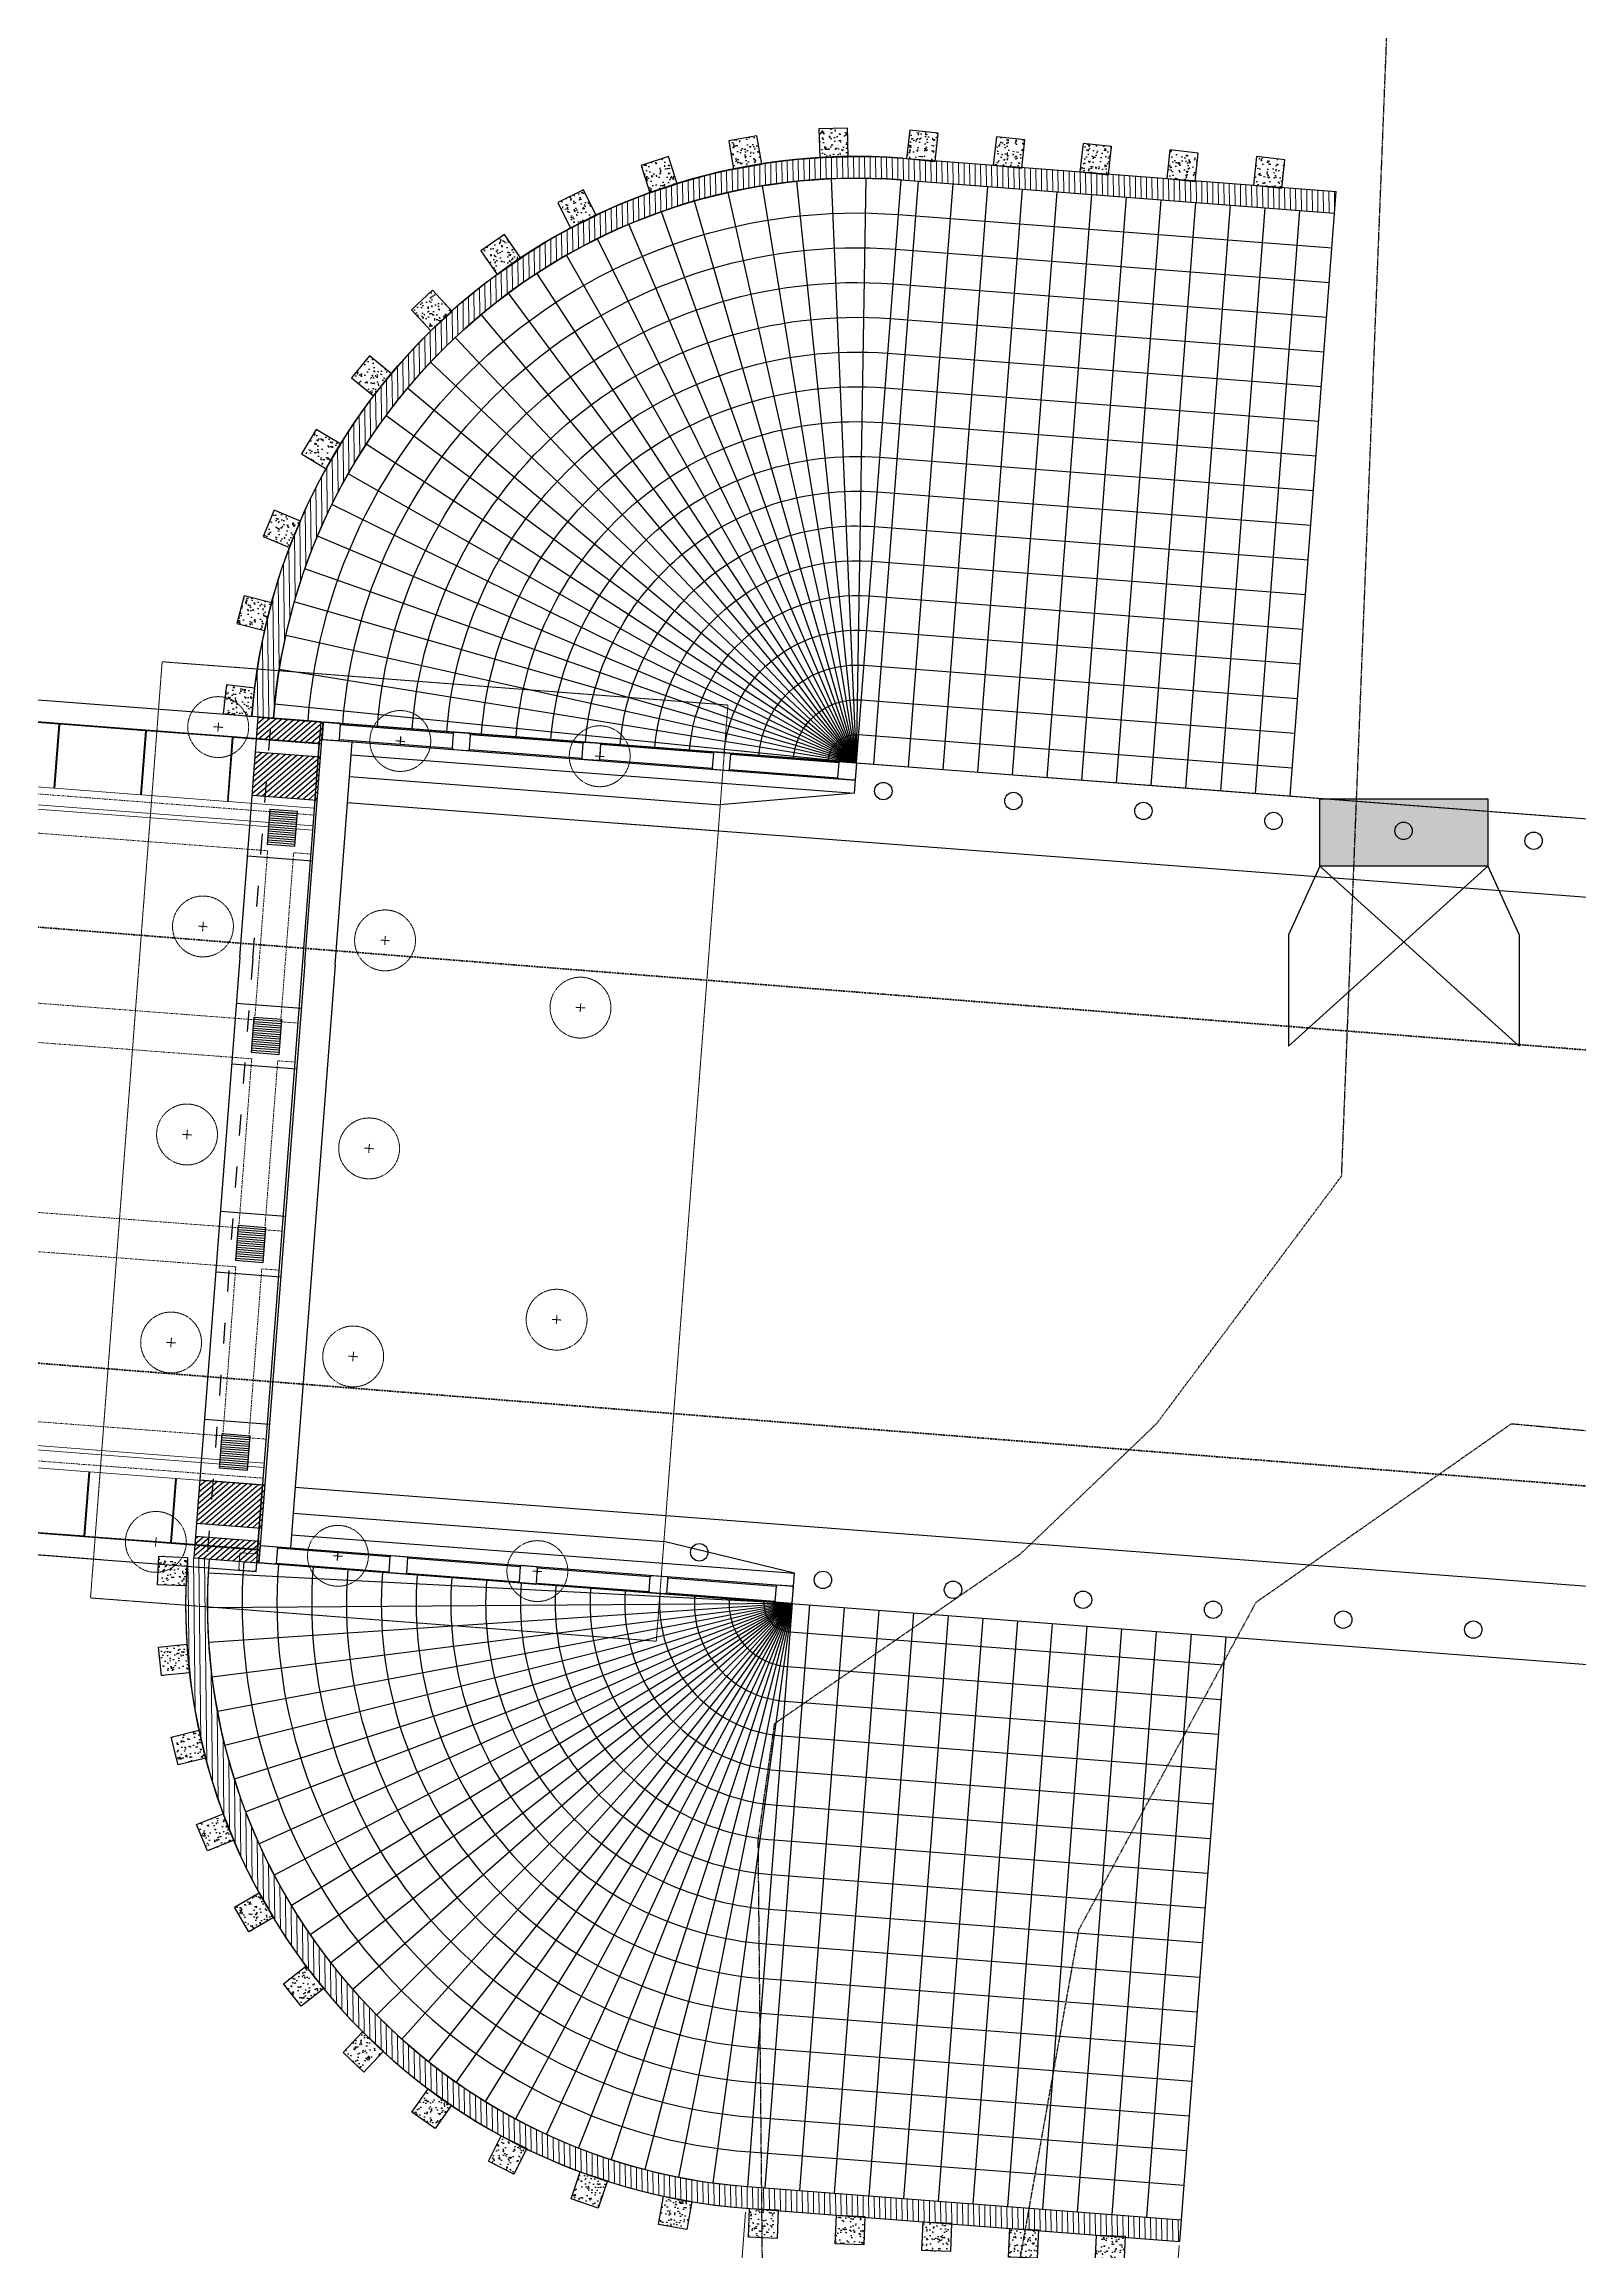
# Model space of a CAD drawing. Header units: inches. Extents: x 215676 to 3518780154, y 2761699 to 325936546.
# Drawn here: x 113034314 to 113051973, y 9455796 to 9481191 of the extents above; entities that cross this region are included whole.
import ezdxf

# ---------------------------------------------------------------- set-up
doc = ezdxf.new("R2010")
doc.units = ezdxf.units.IN
doc.header["$LTSCALE"] = 20
doc.header["$MEASUREMENT"] = 0
for name, pattern in [('ACAD_ISO03W100', [30, 12, -18]), ('DASHED', [0.75, 0.5, -0.25]), ('DASHED2', [0.375, 0.25, -0.125]), ('HIDDEN', [9.524999999999999, 6.35, -3.175])]:
    doc.linetypes.add(name, pattern=pattern)
for name, color, linetype in [('Abutment W Line', 11, 'Continuous'), ('Bearing  peat', 11, 'Continuous'), ('Deck Slab', 11, 'Continuous'), ('ELECTRIC POLE', 1, 'Continuous'), ('Extra Line', 134, 'Continuous'), ('Hatching', 65, 'Continuous'), ('proposed', 1, 'Continuous'), ('Ralling', 6, 'Continuous'), ('RL', 1, 'Continuous'), ('Text', 7, 'Continuous')]:
    doc.layers.add(name, color=color, linetype=linetype)
for name, color, linetype, lineweight in [('Box', 30, 'Continuous', 13), ('Girder Line', 7, 'Continuous', 18), ('KATCHA ROAD', 7, 'Continuous', 20), ('Railing', 6, 'Continuous', 15), ('Road', 7, 'Continuous', 30)]:
    doc.layers.add(name, color=color, linetype=linetype, lineweight=lineweight)
doc.styles.get("Standard").update_dxf_attribs({"font": 'times.ttf', "height": 1})
doc.dimstyles.new('ISO-25', dxfattribs={"dimtxt": 75, "dimasz": 35, "dimexe": 75, "dimexo": 45.625, "dimgap": 20, "dimtad": 1, "dimtoh": 1, "dimdec": 0, "dimtxsty": 'Standard', "dimblk": 'DOT', "dimcen": 300, "dimclrd": 256, "dimclre": 256, "dimclrt": 256, "dimadec": 0, "dimazin": 0, "dimtfac": 1, "dimtdec": 0, "dimtix": 1, "dimtmove": 0, "dimatfit": 3, "dimldrblk": 'DOT', "dimfxl": 1, "dimlwd": -1, "dimarcsym": 0})
pattern_1 = [(45, (113368225.4387956, 9459709.098030254), (-33.67596045400933, 33.67596045400933), [])]
pattern_2 = [(45, (113368225.4387956, 9457309.098030254), (-33.67596045400933, 33.67596045400933), [])]
pattern_3 = [(0, (113368375.4387956, 9457309.098030254), (0, 25.4), [])]

# ---------------------------------------------------------------- blocks, each defined once
blk = doc.blocks.new('eeee')
at = {"layer": 'ELECTRIC POLE'}
for p, q in [((353314.0216475676, 2673551.64898157), (353315.7394676891, 2673551.64898157)), ((353314.0216475676, 2673550.959405303), (353314.0216475676, 2673551.64898157)), ((353315.7394676891, 2673551.64898157), (353315.7394676891, 2673550.959405303)), ((353314.0216475676, 2673550.959405303), (353313.699718081, 2673550.258974852)), ((353313.699718081, 2673549.118617038), (353315.7394676891, 2673550.959405303)), ((353315.7394676891, 2673550.959405303), (353314.0216475676, 2673550.959405303)), ((353316.0613971761, 2673549.118617038), (353314.0216475676, 2673550.959405303)), ((353315.7394676891, 2673550.959405303), (353316.0613971761, 2673550.258974852)), ((353313.699718081, 2673550.258974852), (353313.699718081, 2673549.118617038)), ((353316.0613971761, 2673550.258974852), (353316.0613971761, 2673549.118617038))]:
    blk.add_line(p, q, dxfattribs=at)
blk.add_solid([(353314.0216475676, 2673551.64898157), (353315.7394676891, 2673551.64898157), (353314.0216475676, 2673550.959405303), (353315.7394676891, 2673550.959405303)], dxfattribs=at)
blk = doc.blocks.new('edgh')
at = {"layer": 'Box', "linetype": 'Continuous', "lineweight": 20, "ltscale": 5}
for p, q in [((331789.1434944446, 528972.9665487913), (331789.1434944446, 528972.9665487913)), ((331789.1434944446, 519172.9665487914), (331789.1434944446, 519172.9665487914)), ((350424.6434944447, 519172.9665487914), (333581.1434944447, 519172.9665487914))]:
    blk.add_line(p, q, dxfattribs=at)
for points in [[(331794.1434944447, 528717.9665487914), (332784.1434944447, 528717.9665487914), (332784.1434944447, 527977.9665487913), (331794.1434944447, 527977.9665487913)], [(332794.1434944447, 528717.9665487914), (333784.1434944447, 528717.9665487914), (333784.1434944447, 527977.9665487913), (332794.1434944447, 527977.9665487913)], [(333794.1434944447, 528717.9665487914), (334784.1434944447, 528717.9665487914), (334784.1434944447, 527977.9665487913), (333794.1434944447, 527977.9665487913)], [(334794.1434944447, 528717.9665487914), (335784.1434944447, 528717.9665487914), (335784.1434944447, 527977.9665487913), (334794.1434944447, 527977.9665487913)], [(331794.1434944447, 519427.9665487913), (332784.1434944447, 519427.9665487913), (332784.1434944447, 520167.9665487914), (331794.1434944447, 520167.9665487914)], [(332794.1434944447, 519427.9665487913), (333784.1434944447, 519427.9665487913), (333784.1434944447, 520167.9665487914), (332794.1434944447, 520167.9665487914)], [(333794.1434944447, 519427.9665487913), (334784.1434944447, 519427.9665487913), (334784.1434944447, 520167.9665487914), (333794.1434944447, 520167.9665487914)]]:
    blk.add_lwpolyline(points, close=True, dxfattribs=at)
at = {"layer": 'Deck Slab'}
for p, q in [((331789.1434944446, 528722.9665487913), (351789.3852477007, 528722.9665487913)), ((351789.3852477007, 519422.9665487914), (331789.1434944447, 519422.9665487914))]:
    blk.add_line(p, q, dxfattribs=at)
blk.add_lwpolyline([(350902.3852477008, 519172.9665487914), (331789.1434944447, 519172.9665487914), (331789.1434944446, 528972.9665487913), (351789.3852477006, 528972.9665487913), (351789.3852477007, 519172.9665487914), (350261.6434944447, 519172.9665487914)], dxfattribs=at)
at = {"layer": 'Girder Line', "linetype": 'HIDDEN', "ltscale": 0.15}
for p, q in [((331789.1434944447, 527897.9665487913), (351789.3852477007, 527897.9665487913)), ((331789.1434944447, 527447.9665487913), (331989.1434944447, 527447.9665487913)), ((331989.1434944446, 527447.9665487914), (331989.1434944447, 525497.9665487914)), ((332289.1434944446, 527447.9665487913), (338722.1434944446, 527447.9665487913)), ((332289.1434944446, 527447.9665487914), (332289.1434944446, 525497.9665487914)), ((331789.1434944447, 525497.9665487914), (331989.1434944447, 525497.9665487914)), ((332289.1434944446, 525497.9665487914), (338722.1434944446, 525497.9665487914)), ((331789.1434944446, 523072.9665487914), (331789.1434944446, 525372.9665487914)), ((331789.1434944447, 525047.9665487914), (331989.1434944447, 525047.9665487914)), ((331989.1434944447, 525047.9665487914), (331989.1434944447, 523097.9665487914)), ((332289.1434944447, 525047.9665487914), (332289.1434944447, 523097.9665487914)), ((332289.1434944446, 525047.9665487914), (338722.1434944446, 525047.9665487914)), ((331789.1434944447, 523097.9665487914), (331989.1434944447, 523097.9665487914)), ((332289.1434944447, 523097.9665487914), (338722.1434944447, 523097.9665487914)), ((331789.1434944447, 522647.9665487914), (331989.1434944447, 522647.9665487914)), ((331989.1434944447, 522647.9665487914), (331989.1434944447, 520697.9665487914)), ((332289.1434944447, 522647.9665487914), (332289.1434944447, 520697.9665487914)), ((332289.1434944447, 522647.9665487914), (338722.1434944447, 522647.9665487914)), ((331789.1434944447, 520697.9665487914), (331989.1434944447, 520697.9665487914)), ((332289.1434944447, 520697.9665487914), (338722.1434944447, 520697.9665487914)), ((331789.1434944447, 520247.9665487914), (351789.3852477007, 520247.9665487914))]:
    blk.add_line(p, q, dxfattribs=at)
at = {"layer": 'Railing', "linetype": 'Continuous', "lineweight": 20, "ltscale": 5}
for p, q in [((331789.1434944446, 527772.9665487913), (351789.3852477006, 527772.9665487913)), ((331789.1434944446, 527722.9665487913), (351789.3852477006, 527722.9665487913)), ((331789.1434944447, 520422.9665487914), (351789.3852477008, 520422.9665487914)), ((331789.1434944447, 520372.9665487914), (351789.3852477008, 520372.9665487914))]:
    blk.add_line(p, q, dxfattribs=at)
for points in [[(331801.1434944446, 519372.9665487914), (331977.1434944446, 519372.9665487914), (331989.1434944446, 519360.9665487914), (331989.1434944446, 519184.9665487914), (331977.1434944446, 519172.9665487914), (331801.1434944446, 519172.9665487914), (331789.1434944446, 519184.9665487914), (331789.1434944446, 519360.9665487914)], [(331801.1434944446, 519172.9665487914), (331977.1434944446, 519172.9665487914), (331989.1434944446, 519184.9665487914), (331989.1434944446, 519360.9665487914), (331977.1434944446, 519372.9665487914), (331801.1434944446, 519372.9665487914), (331789.1434944446, 519360.9665487914), (331789.1434944446, 519184.9665487914)], [(331801.1434944446, 519172.9665487914), (331977.1434944446, 519172.9665487914), (331989.1434944446, 519184.9665487914), (331989.1434944446, 519360.9665487914), (331977.1434944446, 519372.9665487914), (331801.1434944446, 519372.9665487914), (331789.1434944446, 519360.9665487914), (331789.1434944446, 519184.9665487914)], [(331801.1434944446, 519372.9665487914), (331977.1434944446, 519372.9665487914), (331989.1434944446, 519360.9665487914), (331989.1434944446, 519184.9665487914), (331977.1434944446, 519172.9665487914), (331801.1434944446, 519172.9665487914), (331789.1434944446, 519184.9665487914), (331789.1434944446, 519360.9665487914)], [(331801.1434944446, 519172.9665487914), (331977.1434944446, 519172.9665487914), (331989.1434944446, 519184.9665487914), (331989.1434944446, 519360.9665487914), (331977.1434944446, 519372.9665487914), (331801.1434944446, 519372.9665487914), (331789.1434944446, 519360.9665487914), (331789.1434944446, 519184.9665487914)]]:
    blk.add_lwpolyline(points, close=True, dxfattribs=at)
blk = doc.blocks.new('gfffe')
at = {"true_color": 0xed1f24}
h = blk.add_hatch(dxfattribs=at)
h.set_pattern_fill('AR-CONC', color=240, angle=-3.81666561775622e-14)
h.set_pattern_definition([(49.9999999999999, (5949314.327706725, 76386.57703159499), (182.184668996004, -15.93908553890321), [19.05, -209.55]), (355, (5949314.327706725, 76386.57703159499), (-35.24342142496921, 191.0568452390352), [15.24, -167.64058417]), (100.4514446999999, (5949329.509713725, 76385.24877809499), (146.9412470903534, 175.117751912195), [16.19000879999999, -178.0902445999999]), (46.18419999999996, (5949314.327706725, 76437.37703159498), (271.0790408921299, -42.04232793272732), [28.575, -314.325]), (96.63555760999989, (5949336.917606725, 76433.87353159499), (237.4041340515032, 247.4261245977214), [24.28502314, -267.13560816]), (351.1841511699999, (5949314.327706725, 76437.37703159498), (237.4041340649772, 247.4261245855325), [22.85996707, -251.45973192]), (20.99999999999993, (5949339.727706725, 76424.67703159498), (151.6143912691324, -102.2651981870877), [19.05, -209.55]), (325.9999999999999, (5949339.727706725, 76424.67703159498), (61.80202834764719, 184.1879661223192), [15.24, -167.64]), (71.45144499999995, (5949352.362239325, 76416.15493169498), (213.4164192787162, 81.9227688859051), [16.1900088, -178.0899376]), (37.49999999999998, (5949314.327706725, 76386.57703159499), (3.088603250591873, 84.5550388731531), [0, -165.608, 0, -170.18, 0, -168.275]), (7.499999999999957, (5949314.327706725, 76386.57703159499), (66.81966251030582, 100.1805748181195), [0, -97.02799999999998, 0, -161.798, 0, -64.13499999999999]), (327.5, (5949257.685706725, 76386.57703159499), (135.5905951668714, -5.728743992673534), [0, -63.49999999999999, 0, -198.12, 0, -262.8899999999999]), (317.4999999999999, (5949232.285706725, 76386.57703159499), (148.129181386018, 25.42649103333293), [0, -82.55, 0, -131.572, 0, -186.69])])
h.paths.add_polyline_path([(5963085.189231027, 76843.61030348999), (5962756.360412356, 76832.52273693965), (5962767.447978905, 76503.69391826894), (5963096.276797577, 76514.78148481926)])
at = {"ltscale": 10}
blk.add_lwpolyline([(5962756.360412356, 76832.52273693965), (5963085.189231027, 76843.61030348999), (5963096.276797577, 76514.78148481926), (5962767.447978905, 76503.69391826894)], close=True, dxfattribs=at)
blk = doc.blocks.new('*U434')
at = {"layer": 'RL', "rotation": 270.0000000000042}
blk.add_blockref('gfffe', (-76503.60149048388, 5962767.447979578), dxfattribs=at)
blk = doc.blocks.new('*U427')
at = {"layer": 'RL', "color": 0, "linetype": 'ByBlock', "lineweight": -2, "transparency": 16777216}
for p, rotation in [((5951256.153368539, 83478.69391826901), 180), ((5952256.153368539, 83478.69391826901), 180), ((5953256.153368539, 83478.69391826901), 180), ((5954256.153368539, 83478.69391826901), 180), ((5955256.153368539, 83478.69391826901), 180), ((5956253.159267817, 83413.22706301196), 172.1437275103767), ((5957230.601501376, 83206.11607863527), 163.9292788346501), ((5958168.423691535, 82861.47449750616), 155.714830158778), ((5959047.382161539, 82386.37420514357), 147.5003814830672), ((5959849.441090907, 81790.56403938957), 139.2859328073564), ((5960558.14260209, 81086.2697487408), 131.0714841316456), ((5961158.944468499, 80287.94312566408), 122.8570354559347), ((5961639.518514254, 79411.96546251206), 114.642586780224), ((5961990.003582638, 78476.31141499548), 106.4281381045132), ((5962203.207882466, 77500.18017057753), 98.2136894288024), ((5962274.756560307, 76503.60149004433), 89.9992407530916)]:
    blk.add_blockref('*U434', p, dxfattribs=dict(at, rotation=rotation))
blk = doc.blocks.new('*U425')
at = {"ltscale": 10}
blk.add_line((-4.117874862132975e-13, 6725), (0.9146961398801068, 6.220588693400858e-05), dxfattribs=at)
blk = doc.blocks.new('*U426')
at = {"layer": 'RL', "color": 0, "linetype": 'ByBlock', "lineweight": -2, "transparency": 16777216}
for p, rotation in [((113350988.0551053, 9474678.048711212), 190.2237822179475), ((113351383.5826658, 9474737.30057654), 186.8158548119649), ((113351781.9329773, 9474772.935727982), 183.4079274059825), ((113352181.6971645, 9474784.828132046), 180), ((113350211.0488732, 9474489.615866657), 197.0396370299124), ((113350596.7491875, 9474595.389692483), 193.6317096239301), ((113349461.8969449, 9474210.300615128), 203.8554918418771), ((113349832.3182975, 9474361.101331899), 200.4475644358947), ((113349101.0949121, 9474037.74706447), 207.2634192478594), ((113348751.1882747, 9473844.050962906), 210.6713466538419), ((113348413.4145735, 9473629.897369865), 214.0792740598244), ((113348088.9684378, 9473396.043698296), 217.4872014658067), ((113347778.9973605, 9473143.317035893), 220.8951288717895), ((113347484.5976393, 9472872.611219851), 224.3030562777721), ((113347206.8104997, 9472584.883675586), 227.7109836837547), ((113346946.6184121, 9472281.152030524), 231.1189110897373), ((113346704.9416172, 9471962.49051498), 234.5268384957198), ((113346482.6348714, 9471630.02616286), 237.9347659017022), ((113346280.4844234, 9471284.934825592), 241.3426933076847), ((113346099.2052339, 9470928.437013393), 244.750620713667), ((113345939.4384464, 9470561.793578615), 248.1585481196495), ((113345801.7491199, 9470186.301256388), 251.566475525632), ((113345686.6242307, 9469803.288078364), 254.9744029316145), ((113345594.4709494, 9469414.108675757), 258.3823303375971), ((113345525.6152014, 9469020.139488336), 261.7902577435796), ((113345480.3005141, 9468622.77389625), 265.1981851495621), ((113345458.6871551, 9468223.417291977), 268.6061125555447)]:
    blk.add_blockref('*U425', p, dxfattribs=dict(at, rotation=rotation))
blk = doc.blocks.new('*U424')
at = {"layer": 'RL', "rotation": 270.0000000000042}
blk.add_blockref('gfffe', (-76503.60149048388, 5962767.447979578), dxfattribs=at)
blk = doc.blocks.new('*U428')
at = {"layer": 'RL', "color": 0, "linetype": 'ByBlock', "lineweight": -2, "transparency": 16777216}
for p, rotation in [((5951256.153368539, 83478.69391826901), 180), ((5952256.153368539, 83478.69391826901), 180), ((5953256.153368539, 83478.69391826901), 180), ((5954256.153368539, 83478.69391826901), 180), ((5955256.153368539, 83478.69391826901), 180), ((5956253.159267819, 83413.22706301356), 172.1437275103616), ((5957230.601501382, 83206.11607864447), 163.9292788344888), ((5958168.423691535, 82861.47449750616), 155.714830158778), ((5959047.382161539, 82386.37420514357), 147.5003814830672), ((5959849.441090907, 81790.56403938957), 139.2859328073564), ((5960558.14260209, 81086.2697487408), 131.0714841316456), ((5961158.944468499, 80287.94312566408), 122.8570354559347), ((5961639.518514254, 79411.96546251206), 114.642586780224), ((5961990.003582638, 78476.31141499548), 106.4281381045132), ((5962203.207882466, 77500.18017057753), 98.2136894288024), ((5962274.756560307, 76503.60149004433), 89.9992407530916)]:
    blk.add_blockref('*U424', p, dxfattribs=dict(at, rotation=rotation))
blk = doc.blocks.new('*U435')
at = {"ltscale": 10}
blk.add_line((-4.117874862132975e-13, 6725), (0.9146961398801068, 6.220588693400858e-05), dxfattribs=at)
blk = doc.blocks.new('*U436')
at = {"layer": 'RL', "color": 0, "linetype": 'ByBlock', "lineweight": -2, "transparency": 16777216}
for p, rotation in [((45782.95192745941, 414261.8941607564), 190.2237822179475), ((46178.47948796549, 414321.1460260834), 186.8158548119649), ((46576.82979943306, 414356.7811775255), 183.4079274059825), ((46976.59398666122, 414368.6735815898), 180), ((44627.21511963722, 413944.9467814424), 200.4475644358947), ((45005.94569540352, 414073.4613162015), 197.0396370299124), ((45391.64600968231, 414179.2351420274), 193.6317096239301), ((44256.79376700452, 413794.1460646723), 203.8554918418771), ((43546.08509686752, 413427.8964124501), 210.6713466538419), ((43895.99173427853, 413621.5925140122), 207.2634192478594), ((43208.31139562412, 413213.7428194078), 214.0792740598244), ((42883.86525994236, 412979.8891478399), 217.4872014658067), ((42573.89418262301, 412727.1624854354), 220.8951288717895), ((42279.4944614504, 412456.456669395), 224.3030562777721), ((42001.70732183435, 412168.7291251304), 227.7109836837547), ((41741.51523423084, 411864.9974800667), 231.1189110897373), ((41499.83843936554, 411546.3359645235), 234.5268384957198), ((41277.53169354998, 411213.8716124051), 237.9347659017022), ((41075.38124560124, 410868.7802751352), 241.3426933076847), ((40894.10205605726, 410512.2824629359), 244.750620713667), ((40734.33526852264, 410145.6390281583), 248.1585481196495), ((40596.64594208836, 409770.1467059323), 251.566475525632), ((40481.52105284523, 409387.1335279066), 254.9744029316145), ((40389.36777155924, 408997.9541253005), 258.3823303375971), ((40320.5120236005, 408603.9849378788), 261.7902577435796), ((40275.19733621861, 408206.6193457951), 265.1981851495621), ((40253.58397724182, 407807.2627415197), 268.6061125555447)]:
    blk.add_blockref('*U435', p, dxfattribs=dict(at, rotation=rotation))
blk = doc.blocks.new('*D398')
at = {"layer": 'Defpoints', "color": 0, "lineweight": 0, "ltscale": 10, "transparency": 16777216}
for p in [(113352181.6971645, 9451384.828132046), (113357181.6971645, 9451384.828132046), (113352181.6971645, 9450479.339564357, -9.680661605671048e-09)]:
    blk.add_point(p, dxfattribs=at)
at = {"layer": 'Text', "lineweight": -2, "ltscale": 10, "transparency": 16777216}
for p, q in [((113352181.6971645, 9451339.203132046, -9.680661605671048e-09), (113352181.6971645, 9450404.339564357, -9.680661605671048e-09)), ((113357181.6971645, 9451339.203132046, -9.680661605671048e-09), (113357181.6971645, 9450404.339564357, -9.680661605671048e-09))]:
    blk.add_line(p, q, dxfattribs=at)
at = {"layer": 'Text', "ltscale": 10, "transparency": 16777216}
blk.add_line((113356681.6971645, 9450479.339564357, -9.680661605671048e-09), (113352681.6971645, 9450479.339564357, -9.680661605671048e-09), dxfattribs=at)
at = {"layer": 'Text', "lineweight": 0, "ltscale": 10, "transparency": 16777216}
for points in [[(113352681.6971645, 9450562.67289769, -9.680661605671048e-09), (113352681.6971645, 9450396.006231023, -9.680661605671048e-09), (113352181.6971645, 9450479.339564357, -9.680661605671048e-09)], [(113356681.6971645, 9450562.67289769, -9.680661605671048e-09), (113356681.6971645, 9450396.006231023, -9.680661605671048e-09), (113357181.6971645, 9450479.339564357, -9.680661605671048e-09)]]:
    blk.add_solid(points, dxfattribs=at)
at = {"layer": 'Text', "ltscale": 10, "transparency": 16777216, "insert": (113354681.6971645, 9450544.848216124, -9.680661605671048e-09), "char_height": 1, "attachment_point": 5}
blk.add_mtext('5000', dxfattribs=at)
blk = doc.blocks.new('_DotSmall')
at = {"color": 0, "linetype": 'ByBlock', "const_width": 0.5}
blk.add_lwpolyline([(-0.0625, 0, 1), (0.0625, 0, 1)], format="xyb", close=True, dxfattribs=at)
blk = doc.blocks.new('PNAU')
at = {"layer": 'Hatching', "lineweight": 18, "true_color": 0x58ba48}
h = blk.add_hatch(dxfattribs=at)
h.set_pattern_fill('ANSI31', color=85, scale=20, angle=50)
h.set_pattern_definition([(94.99999999999984, (107366486.5575128, 9391556.134213777), (-63.25836332882584, -5.53438966447629), [])])
edge = h.paths.add_edge_path()
edge.add_line((113352181.6971645, 9475034.828132046), (113357181.6971645, 9475034.828132046))
edge.add_line((113357181.6971645, 9475034.828132046), (113357181.6971645, 9474784.828132046))
edge.add_line((113357181.6971645, 9474784.828132046), (113352181.6971645, 9474784.828132046))
edge.add_arc((113352179.7871967, 9468061.918721521), 6722.909681835557, 89.98372236109039, 174.8460801971912)
edge.add_line((113345484.0584546, 9468665.848520705), (113345230.063094, 9468630.274228701))
edge.add_arc((113352171.4199445, 9468070.983237328), 6963.852478259029, 89.91544313298698, 175.3934171454752, ccw=False)
edge = h.paths.add_edge_path()
edge.add_line((113345230.063094, 9468630.274228701), (113345484.0584546, 9468665.848520705))
edge.add_arc((113352181.6971645, 9468059.828132045), 6725.000000031914, 174.8298025582917, 179.1017579031117)
edge.add_arc((113345294.3681323, 9468026.289219474), 214.314672905367, 40.42201889098943, 112.533191541476)
edge.add_line((113345212.2387691, 9468224.24261483), (113345230.063094, 9468630.274228701))
edge = h.paths.add_edge_path()
edge.add_arc((113345294.3681323, 9468026.289219476), 214.3146729048316, 40.422018890885624, 112.53319154157941, ccw=False)
edge.add_line((113345457.5235733, 9468165.253535321), (113345456.6971645, 9468059.828132046))
edge.add_line((113345456.6971645, 9468059.828132046), (113345206.6971646, 9468059.828132046))
edge.add_line((113345206.6971646, 9468059.828132046), (113345212.2387691, 9468224.242614828))
at = {"layer": 'Hatching', "linetype": 'Continuous', "ltscale": 3}
h = blk.add_hatch(dxfattribs=at)
h.set_pattern_fill('ANSI31', color=256, scale=15, style=2)
h.set_pattern_definition(pattern_1)
h.paths.add_polyline_path([(113346031.6971645, 9468059.828132046), (113345281.6971645, 9468059.828132046), (113345281.6971645, 9467809.828132046), (113346031.6971645, 9467809.828132046)])
h = blk.add_hatch(dxfattribs=at)
h.set_pattern_fill('ANSI31', color=256, scale=15, style=2)
h.set_pattern_definition(pattern_1)
h.paths.add_polyline_path([(113346031.6971645, 9467659.828132046), (113345281.6971645, 9467659.828132046), (113345281.6971645, 9467159.828132046), (113346031.6971645, 9467159.828132046)])
h = blk.add_hatch(dxfattribs=at)
h.set_pattern_fill('LINE,_I', color=256, scale=8, style=2)
h.set_pattern_definition([(0, (113368375.4387956, 9459709.098030254), (0, 25.4), [])])
h.paths.add_polyline_path([(113345816.6971645, 9467009.828132046), (113345656.6971645, 9467009.828132046), (113345656.6971645, 9466809.828132046), (113345816.6971645, 9466809.828132046)])
h.paths.add_polyline_path([(113345656.6971645, 9466809.828132046), (113345656.6971645, 9467009.828132046), (113345496.6971645, 9467009.828132046), (113345496.6971645, 9466809.828132046)])
h.paths.add_polyline_path([(113345656.6971645, 9466809.828132046), (113345496.6971645, 9466809.828132046), (113345496.6971645, 9466609.828132046), (113345656.6971645, 9466609.828132046)])
h.paths.add_polyline_path([(113345656.6971645, 9466609.828132046), (113345816.6971645, 9466609.828132046), (113345816.6971645, 9466809.828132046), (113345656.6971645, 9466809.828132046)])
h = blk.add_hatch(dxfattribs=at)
h.set_pattern_fill('LINE,_I', color=256, scale=8, style=2)
h.set_pattern_definition(pattern_3)
h.paths.add_polyline_path([(113345816.6971645, 9464609.828132046), (113345656.6971645, 9464609.828132046), (113345656.6971645, 9464409.828132046), (113345816.6971645, 9464409.828132046)])
h.paths.add_polyline_path([(113345656.6971645, 9464409.828132046), (113345656.6971645, 9464609.828132046), (113345496.6971645, 9464609.828132046), (113345496.6971645, 9464409.828132046)])
h.paths.add_polyline_path([(113345656.6971645, 9464409.828132046), (113345496.6971645, 9464409.828132046), (113345496.6971645, 9464209.828132046), (113345656.6971645, 9464209.828132046)])
h.paths.add_polyline_path([(113345656.6971645, 9464209.828132046), (113345816.6971645, 9464209.828132046), (113345816.6971645, 9464409.828132046), (113345656.6971645, 9464409.828132046)])
h = blk.add_hatch(dxfattribs=at)
h.set_pattern_fill('LINE,_I', color=256, scale=8, style=2)
h.set_pattern_definition([(0, (113368375.4387956, 9454909.098030254), (0, 25.4), [])])
h.paths.add_polyline_path([(113345816.6971645, 9462209.828132046), (113345656.6971645, 9462209.828132046), (113345656.6971645, 9462009.828132046), (113345816.6971645, 9462009.828132046)])
h.paths.add_polyline_path([(113345656.6971645, 9462009.828132046), (113345656.6971645, 9462209.828132046), (113345496.6971645, 9462209.828132046), (113345496.6971645, 9462009.828132046)])
h.paths.add_polyline_path([(113345656.6971645, 9462009.828132046), (113345496.6971645, 9462009.828132046), (113345496.6971645, 9461809.828132046), (113345656.6971645, 9461809.828132046)])
h.paths.add_polyline_path([(113345656.6971645, 9461809.828132046), (113345816.6971645, 9461809.828132046), (113345816.6971645, 9462009.828132046), (113345656.6971645, 9462009.828132046)])
h = blk.add_hatch(dxfattribs=at)
h.set_pattern_fill('LINE,_I', color=256, scale=8, style=2)
h.set_pattern_definition(pattern_3)
h.paths.add_polyline_path([(113345816.6971645, 9459409.828132046), (113345656.6971645, 9459409.828132046), (113345656.6971645, 9459609.828132046), (113345816.6971645, 9459609.828132046)])
h.paths.add_polyline_path([(113345656.6971645, 9459609.828132046), (113345656.6971645, 9459409.828132046), (113345496.6971645, 9459409.828132046), (113345496.6971645, 9459609.828132046)])
h.paths.add_polyline_path([(113345656.6971645, 9459609.828132046), (113345496.6971645, 9459609.828132046), (113345496.6971645, 9459809.828132046), (113345656.6971645, 9459809.828132046)])
h.paths.add_polyline_path([(113345656.6971645, 9459809.828132046), (113345816.6971645, 9459809.828132046), (113345816.6971645, 9459609.828132046), (113345656.6971645, 9459609.828132046)])
h = blk.add_hatch(dxfattribs=at)
h.set_pattern_fill('ANSI31', color=256, scale=15, style=2)
h.set_pattern_definition(pattern_2)
h.paths.add_polyline_path([(113346031.6971645, 9458759.828132046), (113345281.6971645, 9458759.828132046), (113345281.6971645, 9459259.828132046), (113346031.6971645, 9459259.828132046)])
h = blk.add_hatch(dxfattribs=at)
h.set_pattern_fill('ANSI31', color=256, scale=15, style=2)
h.set_pattern_definition(pattern_2)
h.paths.add_polyline_path([(113346031.6971645, 9458359.828132046), (113345281.6971645, 9458359.828132046), (113345281.6971645, 9458609.828132046), (113346031.6971645, 9458609.828132046)])
at = {"layer": 'Hatching', "lineweight": 18, "true_color": 0x58ba48}
h = blk.add_hatch(dxfattribs=at)
h.set_pattern_fill('ANSI31', color=85, scale=20, angle=50)
h.set_pattern_definition([(94.99999999999984, (107366486.5575128, 9389156.134213777), (-63.25836332882584, -5.53438966447629), [])])
edge = h.paths.add_edge_path()
edge.add_line((113352181.6971645, 9451384.828132046), (113357181.6971645, 9451384.828132046))
edge.add_line((113357181.6971645, 9451384.828132046), (113357181.6971645, 9451634.828132046))
edge.add_line((113357181.6971645, 9451634.828132046), (113352181.6971645, 9451634.828132046))
edge.add_arc((113352179.7871967, 9458357.737542573), 6722.909681835557, 185.1539198028088, 270.0162776389096, ccw=False)
edge.add_line((113345484.0584546, 9457753.80774339), (113345230.063094, 9457789.382035393))
edge.add_arc((113352171.4199445, 9458348.673026767), 6963.852478259029, 184.6065828545248, 270.084556867013)
edge = h.paths.add_edge_path()
edge.add_line((113345230.063094, 9457789.382035393), (113345484.0584546, 9457753.80774339))
edge.add_arc((113352181.6971645, 9458359.828132048), 6725.000000031914, 180.8982420968883, 185.1701974417083, ccw=False)
edge.add_arc((113345294.3681323, 9458393.367044618), 214.314672905367, 247.46680845852399, 319.5779811090106, ccw=False)
edge.add_line((113345212.2387691, 9458195.413649265), (113345230.063094, 9457789.382035393))
edge = h.paths.add_edge_path()
edge.add_arc((113345294.3681323, 9458393.367044618), 214.3146729048316, 247.4668084584206, 319.5779811091144)
edge.add_line((113345457.5235733, 9458254.402728772), (113345456.6971645, 9458359.828132046))
edge.add_line((113345456.6971645, 9458359.828132046), (113345206.6971646, 9458359.828132046))
edge.add_line((113345206.6971646, 9458359.828132046), (113345212.2387691, 9458195.413649265))
at = {"ltscale": 10}
blk.add_line((113351331.6971645, 9468059.828132022, -9.680661605671048e-09), (113360353.3880591, 9468059.828132022, -9.680661605671048e-09), dxfattribs=at)
for centre, radius, start, end in [((113352181.6971645, 9468059.828132046), 6975, 90, 180), ((113352181.6971645, 9468059.828132046), 6725, 90, 180), ((113352181.6971645, 9458359.828132046), 6975, 180, 270), ((113352181.6971645, 9458359.828132046), 6725, 180, 270)]:
    blk.add_arc(centre, radius, start, end, dxfattribs=at)
at = {"layer": 'Abutment W Line', "ltscale": 5}
for p, q in [((113345281.6971645, 9468059.828132046), (113346031.6971645, 9468059.828132046)), ((113345281.6971645, 9465284.828132046), (113345281.6971645, 9468059.828132046)), ((113345281.6971645, 9468059.828132046), (113346031.6971645, 9468059.828132046)), ((113346031.6971645, 9465284.828132046), (113346031.6971645, 9468059.828132046)), ((113346381.6971645, 9465284.828132046), (113346381.6971645, 9467859.830775252)), ((113352181.6971645, 9468059.828132046), (113352181.6971645, 9467709.828132046)), ((113345281.6971645, 9467809.828132046), (113346031.6971645, 9467809.828132046)), ((113345281.6971645, 9467659.828132046), (113346031.6971645, 9467659.828132046)), ((113346381.6971645, 9467709.828132046), (113352181.6971645, 9467709.828132046)), ((113346381.6971645, 9467459.828132046), (113350656.6971645, 9467459.828132046)), ((113345281.6971645, 9467159.828132046), (113346031.6971645, 9467159.828132046)), ((113346381.6971645, 9467159.828132046), (113350656.6971645, 9467159.828132046)), ((113345281.6971645, 9466459.828132046), (113346031.6971645, 9466459.828132046)), ((113345281.6971645, 9465284.828132046), (113345281.6971645, 9458359.828132046)), ((113346031.6971645, 9465284.828132046), (113346031.6971645, 9458359.828132046)), ((113346381.6971645, 9465284.828132046), (113346381.6971645, 9458559.825488841)), ((113345281.6971645, 9464759.828132046), (113346031.6971645, 9464759.828132046)), ((113345281.6971645, 9464059.828132046), (113346031.6971645, 9464059.828132046)), ((113345281.6971645, 9462359.828132046), (113346031.6971645, 9462359.828132046)), ((113345281.6971645, 9461659.828132046), (113346031.6971645, 9461659.828132046)), ((113345281.6971645, 9459959.828132046), (113346031.6971645, 9459959.828132046)), ((113345281.6971645, 9459259.828132046), (113346031.6971645, 9459259.828132046)), ((113346381.6971645, 9459259.828132046), (113350656.6971645, 9459259.828132046)), ((113346381.6971645, 9458959.828132046), (113350656.6971645, 9458959.828132046)), ((113345281.6971645, 9458759.828132046), (113346031.6971645, 9458759.828132046)), ((113346381.6971645, 9458709.828132046), (113352181.6971645, 9458709.828132046)), ((113346381.6971645, 9458709.828132046), (113352181.6971645, 9458709.828132046)), ((113352181.6971645, 9458359.828132046), (113352181.6971645, 9458709.828132046)), ((113352181.6971645, 9458359.828132046), (113352181.6971645, 9458709.828132046)), ((113345281.6971645, 9458609.828132046), (113346031.6971645, 9458609.828132046)), ((113345281.6971645, 9458359.828132046), (113346031.6971645, 9458359.828132046)), ((113345281.6971645, 9458359.828132046), (113346031.6971645, 9458359.828132046)), ((113345281.6971645, 9458359.828132046), (113346031.6971645, 9458359.828132046))]:
    blk.add_line(p, q, dxfattribs=at)
at = {"layer": 'Abutment W Line', "linetype": 'ACAD_ISO03W100'}
for q in [(113345431.6971645, 9468059.828132046), (113345431.6971645, 9458359.828132046)]:
    blk.add_line((113345431.6971645, 9465284.828132046), q, dxfattribs=at)
at = {"layer": 'Abutment W Line', "ltscale": 10}
blk.add_line((113351014.0057458, 9468059.828132046), (113356014.0057458, 9468059.828132046), dxfattribs=at)
at = {"layer": 'Abutment W Line'}
for p, q in [((113352181.6971645, 9467709.828132046), (113350656.6971645, 9467459.828132046)), ((113352181.6971645, 9458709.828132046), (113350656.6971645, 9458959.828132046))]:
    blk.add_line(p, q, dxfattribs=at)
at = {"layer": 'Abutment W Line', "ltscale": 10}
for centre in [(113352514.0057458, 9467759.735703822), (113354014.0057458, 9467759.735703822), (113355514.0057458, 9467759.735703822), (113357014.0057458, 9467759.735703822), (113358514.0057458, 9467759.735703822), (113360014.0057458, 9467759.735703822), (113351071.9648216, 9458866.977194626), (113352514.0057458, 9458659.735703822), (113354014.0057458, 9458659.735703822), (113355514.0057458, 9458659.735703822), (113357014.0057458, 9458659.735703822), (113358514.0057458, 9458659.735703822), (113360014.0057458, 9458659.735703822)]:
    blk.add_circle(centre, 100, dxfattribs=at)
at = {"layer": 'Bearing  peat', "linetype": 'Continuous'}
for points in [[(113345496.6971645, 9466609.828132046), (113345816.6971645, 9466609.828132046), (113345816.6971645, 9467009.828132046), (113345496.6971645, 9467009.828132046)], [(113345496.6971645, 9464209.828132046), (113345816.6971645, 9464209.828132046), (113345816.6971645, 9464609.828132046), (113345496.6971645, 9464609.828132046)], [(113345496.6971645, 9461809.828132046), (113345816.6971645, 9461809.828132046), (113345816.6971645, 9462209.828132046), (113345496.6971645, 9462209.828132046)], [(113345496.6971645, 9459809.828132046), (113345816.6971645, 9459809.828132046), (113345816.6971645, 9459409.828132046), (113345496.6971645, 9459409.828132046)]]:
    blk.add_lwpolyline(points, close=True, dxfattribs=at)
at = {"layer": 'Extra Line'}
for p, q in [((113346879.1971645, 9467909.828132046), (113346984.1971645, 9467909.828132046)), ((113346931.6971645, 9467962.328132046), (113346931.6971645, 9467882.328132046)), ((113349179.1971645, 9467909.828132046), (113349284.1971645, 9467909.828132046)), ((113349231.6971645, 9467962.328132046), (113349231.6971645, 9467882.328132046)), ((113344779.1971645, 9463209.828132046), (113344884.1971645, 9463209.828132046)), ((113344779.1971645, 9460809.828132046), (113344884.1971645, 9460809.828132046)), ((113346879.1971645, 9458509.369160488), (113346984.1971645, 9458509.369160488)), ((113346931.6971645, 9458456.869160488), (113346931.6971645, 9458564.53169844)), ((113349179.1971645, 9458509.828132046), (113349284.1971645, 9458509.828132046)), ((113349231.6971645, 9458463.246075165), (113349231.6971645, 9458562.328132046))]:
    blk.add_line(p, q, dxfattribs=at)
at = {"layer": 'Girder Line', "linetype": 'DASHED', "ltscale": 0.15}
for p, q in [((113344131.6971645, 9468609.828132046), (113350656.6971645, 9468609.828132046)), ((113344131.6971645, 9465284.828132046), (113344131.6971645, 9468609.828132046)), ((113350656.6971645, 9468609.828132046), (113350656.6971645, 9464409.828132046)), ((113344779.1971645, 9467909.828132046), (113344884.1971645, 9467909.828132046)), ((113344831.6971645, 9467962.328132046), (113344831.6971645, 9467857.328132046)), ((113344779.1971645, 9465609.828132046), (113344884.1971645, 9465609.828132046)), ((113344779.1971645, 9465609.828132046), (113344884.1971645, 9465609.828132046)), ((113344831.6971645, 9465662.328132046), (113344831.6971645, 9465609.828132046)), ((113344831.6971645, 9465557.328132046), (113344831.6971645, 9465609.828132046)), ((113346879.1971645, 9465609.828132046), (113346984.1971645, 9465609.828132046)), ((113346879.1971645, 9465609.828132046), (113346984.1971645, 9465609.828132046)), ((113346931.6971645, 9465662.328132046), (113346931.6971645, 9465609.828132046)), ((113346931.6971645, 9465557.328132046), (113346931.6971645, 9465609.828132046)), ((113344131.6971645, 9465284.828132046), (113344131.6971645, 9457809.828132046)), ((113349231.6971645, 9464963.246075165), (113349231.6971645, 9465062.328132046)), ((113349179.1971645, 9465009.828132046), (113349284.1971645, 9465009.828132046)), ((113349179.1971645, 9465009.828132046), (113349284.1971645, 9465009.828132046)), ((113350656.6971645, 9457809.828132046), (113350656.6971645, 9464409.828132046)), ((113344831.6971645, 9463157.328132046), (113344831.6971645, 9463262.328132046)), ((113346931.6971645, 9463157.328132046), (113346931.6971645, 9463262.328132046)), ((113346879.1971645, 9463209.828132046), (113346984.1971645, 9463209.828132046)), ((113349179.1971645, 9461409.828132046), (113349284.1971645, 9461409.828132046)), ((113349179.1971645, 9461409.828132046), (113349284.1971645, 9461409.828132046)), ((113349231.6971645, 9461363.246075165), (113349231.6971645, 9461462.328132046)), ((113344831.6971645, 9460757.328132046), (113344831.6971645, 9460862.328132046)), ((113346879.1971645, 9460809.828132046), (113346984.1971645, 9460809.828132046)), ((113346931.6971645, 9460757.328132046), (113346931.6971645, 9460862.328132046)), ((113344779.1971645, 9458509.828132046), (113344884.1971645, 9458509.828132046)), ((113344831.6971645, 9458457.328132046), (113344831.6971645, 9458562.328132046)), ((113344131.6971645, 9457809.828132046), (113350656.6971645, 9457809.828132046))]:
    blk.add_line(p, q, dxfattribs=at)
for centre in [(113344831.6971645, 9467909.828132046), (113346931.6971645, 9467909.828132046), (113349231.6971645, 9467909.828132046), (113344831.6971645, 9465609.828132046), (113346931.6971645, 9465609.828132046), (113349231.6971645, 9465009.828132046), (113344831.6971645, 9463209.828132046), (113346931.6971645, 9463209.828132046), (113349231.6971645, 9461409.828132046), (113344831.6971645, 9460809.828132046), (113346931.6971645, 9460809.828132046), (113344831.6971645, 9458509.828132046), (113346931.6971645, 9458509.828132046), (113349231.6971645, 9458509.828132046)]:
    blk.add_circle(centre, 350, dxfattribs=at)
at = {"layer": 'Ralling'}
for p, q in [((113352181.6971645, 9468059.828132046), (113346031.6971645, 9468059.828132046)), ((113346031.6971645, 9467859.830775252), (113352181.6971645, 9467859.830775252)), ((113346043.6971645, 9468059.828132046), (113352181.6971645, 9468059.828132046)), ((113346231.6971645, 9468047.828132046), (113347531.6971645, 9468047.828132046)), ((113346231.6971645, 9467871.828132046), (113347531.6971645, 9467871.828132046)), ((113347731.6971645, 9468047.828132046), (113349031.6971645, 9468047.830775252)), ((113347731.6971645, 9467871.828132046), (113349031.6971645, 9467871.830775252)), ((113349231.6971645, 9468047.830775252), (113350531.6971645, 9468047.830775252)), ((113349231.6971645, 9467871.830775252), (113350531.6971645, 9467871.830775252)), ((113350731.6971645, 9468047.831045331), (113351981.6971645, 9468047.828132046)), ((113350731.6974346, 9467871.831045326), (113351981.6971645, 9467871.828132046)), ((113346031.6971645, 9458559.825488841), (113352181.6971645, 9458559.825488841)), ((113346231.6971645, 9458547.828132046), (113347531.6971645, 9458547.828132046)), ((113347731.6971645, 9458547.828132046), (113349031.6971645, 9458547.825488841)), ((113349231.6971645, 9458547.825488841), (113350531.6971645, 9458547.825488841)), ((113350731.6974346, 9458547.825218767), (113351981.6971645, 9458547.828132046)), ((113352181.6971645, 9458359.828132046), (113346031.6971645, 9458359.828132046)), ((113346043.6971645, 9458359.828132046), (113352181.6971645, 9458359.828132046)), ((113346231.6971645, 9458371.828132046), (113347531.6971645, 9458371.828132046)), ((113347731.6971645, 9458371.828132046), (113349031.6971645, 9458371.825488841)), ((113349231.6971645, 9458371.825488841), (113350531.6971645, 9458371.825488841)), ((113350731.6971645, 9458371.825218763), (113351981.6971645, 9458371.828132046))]:
    blk.add_line(p, q, dxfattribs=at)
for points in [[(113346043.6971645, 9467859.828132046), (113346219.6971645, 9467859.828132046), (113346231.6971645, 9467871.828132046), (113346231.6971645, 9468047.828132046), (113346219.6971645, 9468059.828132046), (113346043.6971645, 9468059.828132046), (113346031.6971645, 9468047.828132046), (113346031.6971645, 9467871.828132046)], [(113347543.6971645, 9467859.828132046), (113347719.6971645, 9467859.828132046), (113347731.6971645, 9467871.828132046), (113347731.6971645, 9468047.828132046), (113347719.6971645, 9468059.828132046), (113347543.6971645, 9468059.828132046), (113347531.6971645, 9468047.828132046), (113347531.6971645, 9467871.828132046)], [(113349219.6971645, 9467859.830775252), (113349043.6971645, 9467859.830775252), (113349031.6971645, 9467871.830775252), (113349031.6971645, 9468047.830775252), (113349043.6971645, 9468059.830775252), (113349219.6971645, 9468059.830775252), (113349231.6971645, 9468047.830775252), (113349231.6971645, 9467871.830775252)], [(113350543.6971645, 9467859.830775252), (113350719.6971645, 9467859.830775252), (113350731.6971645, 9467871.830775252), (113350731.6971645, 9468047.830775252), (113350719.6971645, 9468059.830775252), (113350543.6971645, 9468059.830775252), (113350531.6971645, 9468047.830775252), (113350531.6971645, 9467871.830775252)], [(113352169.6971645, 9467859.828132046), (113351993.6971645, 9467859.828132046), (113351981.6971645, 9467871.828132046), (113351981.6971645, 9468047.828132046), (113351993.6971645, 9468059.828132046), (113352169.6971645, 9468059.828132046), (113352181.6971645, 9468047.828132046), (113352181.6971645, 9467871.828132046)], [(113346043.6971645, 9458559.828132046), (113346219.6971645, 9458559.828132046), (113346231.6971645, 9458547.828132046), (113346231.6971645, 9458371.828132046), (113346219.6971645, 9458359.828132046), (113346043.6971645, 9458359.828132046), (113346031.6971645, 9458371.828132046), (113346031.6971645, 9458547.828132046)], [(113347543.6971645, 9458559.828132046), (113347719.6971645, 9458559.828132046), (113347731.6971645, 9458547.828132046), (113347731.6971645, 9458371.828132046), (113347719.6971645, 9458359.828132046), (113347543.6971645, 9458359.828132046), (113347531.6971645, 9458371.828132046), (113347531.6971645, 9458547.828132046)], [(113349219.6971645, 9458559.825488841), (113349043.6971645, 9458559.825488841), (113349031.6971645, 9458547.825488841), (113349031.6971645, 9458371.825488841), (113349043.6971645, 9458359.825488841), (113349219.6971645, 9458359.825488841), (113349231.6971645, 9458371.825488841), (113349231.6971645, 9458547.825488841)], [(113350543.6971645, 9458559.825488841), (113350719.6971645, 9458559.825488841), (113350731.6971645, 9458547.825488841), (113350731.6971645, 9458371.825488841), (113350719.6971645, 9458359.825488841), (113350543.6971645, 9458359.825488841), (113350531.6971645, 9458371.825488841), (113350531.6971645, 9458547.825488841)], [(113352169.6971645, 9458559.828132046), (113351993.6971645, 9458559.828132046), (113351981.6971645, 9458547.828132046), (113351981.6971645, 9458371.828132046), (113351993.6971645, 9458359.828132046), (113352169.6971645, 9458359.828132046), (113352181.6971645, 9458371.828132046), (113352181.6971645, 9458547.828132046)]]:
    blk.add_lwpolyline(points, close=True, dxfattribs=at)
at = {"layer": 'RL', "ltscale": 0.5}
for p, q in [((113357181.6971645, 9468059.828132046), (113357181.6971645, 9475034.828132046)), ((113352381.6971645, 9468059.828132046), (113352381.6971645, 9474784.828132046)), ((113352781.6971645, 9468059.828132046), (113352781.6971645, 9474784.828132046)), ((113353181.6971645, 9468059.828132046), (113353181.6971645, 9474784.828132046)), ((113353581.6971645, 9468059.828132046), (113353581.6971645, 9474784.828132046)), ((113353981.6971645, 9468059.828132046), (113353981.6971645, 9474784.828132046)), ((113354381.6971645, 9468059.828132046), (113354381.6971645, 9474784.828132046)), ((113354781.6971645, 9468059.828132046), (113354781.6971645, 9474784.828132046)), ((113355181.6971645, 9468059.828132046), (113355181.6971645, 9474784.828132046)), ((113355581.6971645, 9468059.828132046), (113355581.6971645, 9474784.828132046)), ((113355981.6971645, 9468059.828132046), (113355981.6971645, 9474784.828132046)), ((113356381.6971645, 9468059.828132046), (113356381.6971645, 9474784.828132046)), ((113356781.6971645, 9468059.828132046), (113356781.6971645, 9474784.828132046)), ((113356014.0057458, 9468059.735703822), (113363299.3670113, 9468059.84110545)), ((113349503.881708, 9467159.828132046), (113363297.2776897, 9467159.828132046)), ((113350359.0057458, 9459259.828132046), (113363281.3034097, 9459259.828132046)), ((113350359.0057458, 9458359.828132046), (113363278.5134266, 9458359.828132046)), ((113352381.6971645, 9458359.828132046), (113352381.6971645, 9451634.828132046)), ((113352781.6971645, 9458359.828132046), (113352781.6971645, 9451634.828132046)), ((113353181.6971645, 9458359.828132046), (113353181.6971645, 9451634.828132046)), ((113353581.6971645, 9458359.828132046), (113353581.6971645, 9451634.828132046)), ((113353981.6971645, 9458359.828132046), (113353981.6971645, 9451634.828132046)), ((113354381.6971645, 9458359.828132046), (113354381.6971645, 9451634.828132046)), ((113354781.6971645, 9458359.828132046), (113354781.6971645, 9451634.828132046)), ((113355181.6971645, 9458359.828132046), (113355181.6971645, 9451634.828132046)), ((113355581.6971645, 9458359.828132046), (113355581.6971645, 9451634.828132046)), ((113355981.6971645, 9458359.828132046), (113355981.6971645, 9451634.828132046)), ((113356381.6971645, 9458359.828132046), (113356381.6971645, 9451634.828132046)), ((113356781.6971645, 9458359.828132046), (113356781.6971645, 9451634.828132046)), ((113357181.6971645, 9458359.828132046), (113357181.6971645, 9451384.828132046))]:
    blk.add_line(p, q, dxfattribs=at)
for points in [[(113345206.6971651, 9468059.735703822, -0.4142174436114363), (113352181.6971645, 9475034.828132046), (113357181.6971645, 9475034.828132046)], [(113345456.6971651, 9468059.739016661, -0.4142174436114359), (113352181.6971645, 9474784.828132046), (113357181.6971645, 9474784.828132046)], [(113345856.6971651, 9468059.744317206, -0.4142174436114373), (113352181.6971645, 9474384.828132046), (113357181.6971645, 9474384.828132046)], [(113346256.697165, 9468059.749617748, -0.4142174436114366), (113352181.6971645, 9473984.828132046), (113357181.6971645, 9473984.828132046)], [(113346656.697165, 9468059.754918292, -0.4142174436114348), (113352181.6971645, 9473584.828132046), (113357181.6971645, 9473584.828132046)], [(113347056.697165, 9468059.760218835, -0.4142174436114356), (113352181.6971645, 9473184.828132046), (113357181.6971645, 9473184.828132046)], [(113347456.6971649, 9468059.765519379, -0.414217443611434), (113352181.6971645, 9472784.828132046), (113357181.6971645, 9472784.828132046)], [(113347856.6971649, 9468059.770819923, -0.4142174436114354), (113352181.6971645, 9472384.828132046), (113357181.6971645, 9472384.828132046)], [(113348256.6971648, 9468059.776120465, -0.4142174436114333), (113352181.6971645, 9471984.828132046), (113357181.6971645, 9471984.828132046)], [(113348656.6971648, 9468059.78142101, -0.414217443611435), (113352181.6971645, 9471584.828132046), (113357181.6971645, 9471584.828132046)], [(113349056.6971648, 9468059.786721552, -0.414217443611431), (113352181.6971645, 9471184.828132046), (113357181.6971645, 9471184.828132046)], [(113349456.6971647, 9468059.792022096, -0.4142174436114337), (113352181.6971645, 9470784.828132046), (113357181.6971645, 9470784.828132046)], [(113349856.6971647, 9468059.797322638, -0.414217443611429), (113352181.6971645, 9470384.828132046), (113357181.6971645, 9470384.828132046)], [(113350256.6971647, 9468059.802623183, -0.4142174436114323), (113352181.6971645, 9469984.828132046), (113357181.6971645, 9469984.828132046)], [(113350656.6971646, 9468059.807923725, -0.414217443611436), (113352181.6971645, 9469584.828132046), (113357181.6971645, 9469584.828132046)], [(113351056.6971646, 9468059.81322427, -0.414217443611429), (113352181.6971645, 9469184.828132046), (113357181.6971645, 9469184.828132046)], [(113351456.6971646, 9468059.818524811, -0.4142174436114319), (113352181.6971645, 9468784.828132046), (113357181.6971645, 9468784.828132046)], [(113351856.6971645, 9468059.823825356, -0.4142174436113963), (113352181.6971645, 9468384.828132046), (113357181.6971645, 9468384.828132046)], [(113345206.6971651, 9458359.920560272, 0.4142174436114363), (113352181.6971645, 9451384.828132046), (113357181.6971645, 9451384.828132046)], [(113345456.6971651, 9458359.917247431, 0.4142174436114359), (113352181.6971645, 9451634.828132046), (113357181.6971645, 9451634.828132046)], [(113345856.6971651, 9458359.911946889, 0.4142174436114373), (113352181.6971645, 9452034.828132046), (113357181.6971645, 9452034.828132046)], [(113346256.697165, 9458359.906646345, 0.4142174436114366), (113352181.6971645, 9452434.828132046), (113357181.6971645, 9452434.828132046)], [(113346656.697165, 9458359.901345802, 0.4142174436114348), (113352181.6971645, 9452834.828132046), (113357181.6971645, 9452834.828132046)], [(113347056.697165, 9458359.896045258, 0.4142174436114356), (113352181.6971645, 9453234.828132046), (113357181.6971645, 9453234.828132046)], [(113347456.6971649, 9458359.890744716, 0.414217443611434), (113352181.6971645, 9453634.828132046), (113357181.6971645, 9453634.828132046)], [(113347856.6971649, 9458359.885444172, 0.4142174436114354), (113352181.6971645, 9454034.828132046), (113357181.6971645, 9454034.828132046)], [(113348256.6971648, 9458359.88014363, 0.4142174436114333), (113352181.6971645, 9454434.828132046), (113357181.6971645, 9454434.828132046)], [(113348656.6971648, 9458359.874843085, 0.414217443611435), (113352181.6971645, 9454834.828132046), (113357181.6971645, 9454834.828132046)], [(113349056.6971648, 9458359.869542541, 0.414217443611431), (113352181.6971645, 9455234.828132046), (113357181.6971645, 9455234.828132046)], [(113349456.6971647, 9458359.864241999, 0.4142174436114337), (113352181.6971645, 9455634.828132046), (113357181.6971645, 9455634.828132046)], [(113349856.6971647, 9458359.858941454, 0.414217443611429), (113352181.6971645, 9456034.828132046), (113357181.6971645, 9456034.828132046)], [(113350256.6971647, 9458359.853640912, 0.4142174436114323), (113352181.6971645, 9456434.828132046), (113357181.6971645, 9456434.828132046)], [(113350656.6971646, 9458359.848340368, 0.414217443611436), (113352181.6971645, 9456834.828132046), (113357181.6971645, 9456834.828132046)], [(113351056.6971646, 9458359.843039826, 0.414217443611429), (113352181.6971645, 9457234.828132046), (113357181.6971645, 9457234.828132046)], [(113351456.6971646, 9458359.837739281, 0.4142174436114319), (113352181.6971645, 9457634.828132046), (113357181.6971645, 9457634.828132046)], [(113351856.6971645, 9458359.832438739, 0.4142174436113963), (113352181.6971645, 9458034.828132046), (113357181.6971645, 9458034.828132046)]]:
    blk.add_lwpolyline(points, format="xyb", dxfattribs=at)
at = {"xscale": -1}
blk.add_blockref('edgh', (113677795.8406589, 8939086.861583255), dxfattribs=at)
at = {"layer": 'RL', "xscale": -1}
blk.add_blockref('*U427', (119307481.4537254, 9391556.134213777), dxfattribs=at)
at = {"layer": 'RL', "ltscale": 0.5}
blk.add_blockref('*U426', (0, 0), dxfattribs=at)
at = {"layer": 'RL', "rotation": 180}
blk.add_blockref('*U428', (119307481.4537254, 9534863.522050316), dxfattribs=at)
at = {"layer": 'RL', "ltscale": 0.5, "xscale": -1, "rotation": 180}
blk.add_blockref('*U436', (113305205.1031778, 9866003.501713637), dxfattribs=at)
at = {"layer": 'Text', "ltscale": 10}
dim = blk.add_linear_dim(base=(113352181.6971645, 9450479.339564357, -9.680661605671048e-09), p1=(113357181.6971645, 9451384.828132046), p2=(113352181.6971645, 9451384.828132046), dimstyle='ISO-25', override={"dimtxt": 600, "dimasz": 500, "dimgap": 65, "dimblk1": 'DotSmall', "dimfxl": 75}, dxfattribs=at)
dim.commit()
dim.dimension.update_dxf_attribs({"geometry": '*D398', "text_midpoint": (113354681.6971645, 9450544.848216124, -9.680661605671048e-09)})

msp = doc.modelspace()

# ---------------------------------------------------------------- linework, layer by layer
at = {"layer": 'KATCHA ROAD', "linetype": 'DASHED2', "lineweight": 25, "ltscale": 2}
msp.add_lwpolyline([(113049234.3506526, 9468172.460271835), (113050985.7829646, 9512430.399902344), (113056708.3177241, 9553779.438709259)], dxfattribs=at)
at = {"layer": 'KATCHA ROAD', "linetype": 'DASHED2', "lineweight": 25, "ltscale": 2, "elevation": 10989}
for points in [[(113047524.3454036, 9427368.533706665), (113045405.9617213, 9435876.074338913), (113043126.1012629, 9446528.847415924), (113042589.6592768, 9454052.360359192), (113042525.5278834, 9460536.820026398), (113042714.6748561, 9461873.809335709), (113045539.7579554, 9463823.1921978), (113047108.5619868, 9465325.4431324), (113049234.3506526, 9468172.460271835), (113049234.3506526, 9468172.460271835)], [(113055415.068426, 9464927.77528572), (113051183.3147792, 9465319.22003746), (113048247.3609217, 9463265.225177765), (113046210.1363581, 9459500.46275711), (113045310.9353541, 9454468.756233215), (113045132.4521998, 9447816.331729889), (113046103.921255, 9441642.417417526), (113048078.2047938, 9434459.241977692), (113049670.3694209, 9427924.747594833), (113063974.8754328, 9390756.990711212)]]:
    msp.add_lwpolyline(points, dxfattribs=at)
at = {"layer": 'proposed', "linetype": 'DASHED', "lineweight": 100, "ltscale": 2, "elevation": 3468}
msp.add_lwpolyline([(112967106.6082515, 9471347.257583618), (113056824.452566, 9464226.273687363), (113057220.0627955, 9469210.598369598), (112967502.2184657, 9476331.582267761)], close=True, dxfattribs=at)

# ---------------------------------------------------------------- block references
at = {"layer": 'Road', "lineweight": 0, "rotation": 355.6245212791474}
msp.add_blockref('PNAU', (-700500.8330639126, 8680358.362027146, 3468), dxfattribs=at)
at = {"layer": 'Text', "xscale": 1123.915077434745, "yscale": 1123.915077434745, "zscale": 1123.915077434745}
msp.add_blockref('eeee', (-284045972.5868474, -2995372499.487382, -3.045521168587584e-07), dxfattribs=at)

doc.saveas('drawing.dxf')
